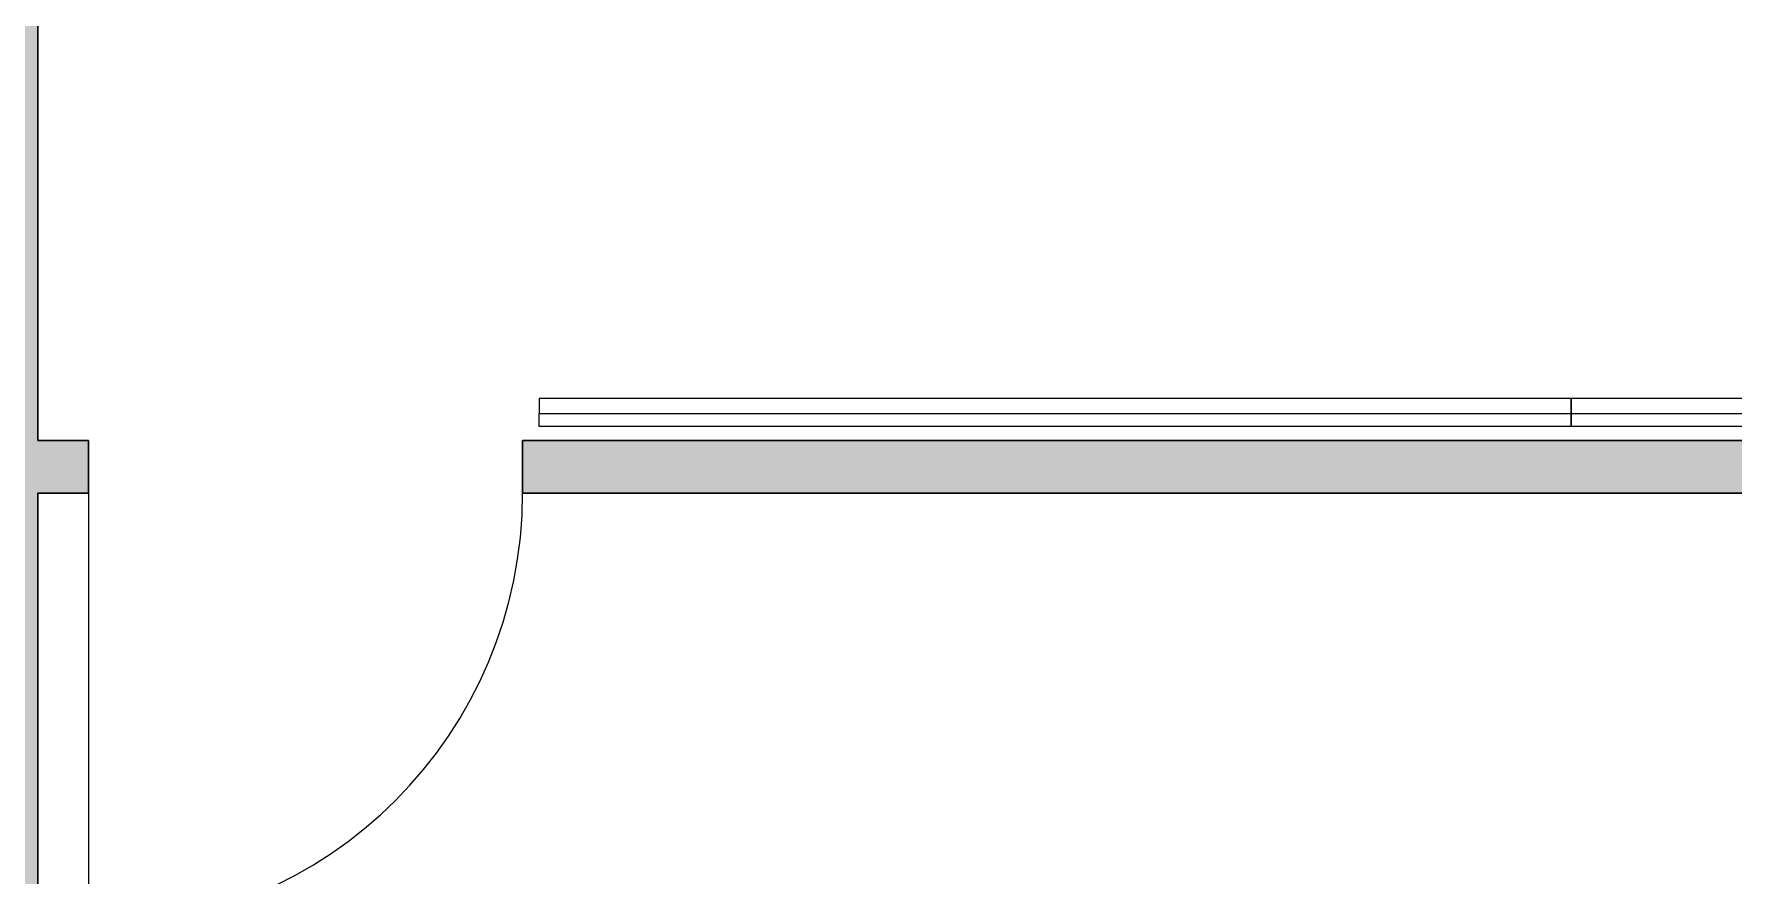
# Model space of a CAD drawing. Header units: millimetres. Extents: x 79795 to 317870, y -36033 to 97293.
# Drawn here: x 167772 to 171723, y 21745 to 23702 of the extents above; entities that cross this region are included whole.
import ezdxf

# ---------------------------------------------------------------- set-up
doc = ezdxf.new("R2010")
doc.units = ezdxf.units.MM
doc.header["$MEASUREMENT"] = 0
for name, color, linetype, lineweight in [('CSM-STL-XX-ZZ-M3-A-XXXX-00001_detached _19_04_21__rvt-1-Level 4$0$A-DOOR', 4, 'CONTINUOUS', 9), ('CSM-STL-XX-ZZ-M3-A-XXXX-00001_detached _19_04_21__rvt-1-Level 4$0$A-WALL', 7, 'CONTINUOUS', 9), ('CSM-STL-XX-ZZ-M3-A-XXXX-00001_detached _19_04_21__rvt-1-Level 4$0$A-WALL-PATT', 7, 'CONTINUOUS', 9), ('CSM-STL-XX-ZZ-M3-A-XXXX-00001_detached _19_04_21__rvt-1-Level 4$0$I-FURN', 8, 'CONTINUOUS', 9), ('CSM-STL-XX-ZZ-M3-A-XXXX-00001_detached _19_04_21__rvt-1-Level 4$0$I-WALL', 7, 'CONTINUOUS', 9)]:
    doc.layers.add(name, color=color, linetype=linetype, lineweight=lineweight)

msp = doc.modelspace()

# ---------------------------------------------------------------- hatches: boundary and pattern name
at = {"layer": 'CSM-STL-XX-ZZ-M3-A-XXXX-00001_detached _19_04_21__rvt-1-Level 4$0$A-WALL-PATT'}
msp.add_hatch(color=256, dxfattribs=at).paths.add_polyline_path([(167780.8, 15707.3), (167780.8, 26805.3), (167678.8, 26805.3), (167678.8, 15707.3)], flags=0)
h = msp.add_hatch(color=256, dxfattribs=at)
h.paths.add_polyline_path([(173754.1, 22635.3), (173754.1, 22757.3), (168908.3, 22757.3), (168908.3, 22635.3), (173536.6, 22635.3)], flags=0)
h.paths.add_polyline_path([(167898.3, 22635.3), (167898.3, 22757.3), (167780.8, 22757.3), (167780.8, 22635.3)], flags=0)

# ---------------------------------------------------------------- linework, layer by layer
at = {"layer": 'CSM-STL-XX-ZZ-M3-A-XXXX-00001_detached _19_04_21__rvt-1-Level 4$0$A-DOOR'}
msp.add_line((167898.3, 22635.3), (167898.3, 21625.3), dxfattribs=at)
msp.add_arc((167898.3, 22635.3), 1010, 270, 0, dxfattribs=at)
at = {"layer": 'CSM-STL-XX-ZZ-M3-A-XXXX-00001_detached _19_04_21__rvt-1-Level 4$0$A-WALL', "lineweight": 30}
for p, q in [((167898.3, 22757.3), (167780.8, 22757.3)), ((167898.3, 22635.3), (167898.3, 22757.3)), ((173754.1, 22757.3), (168908.3, 22757.3)), ((168908.3, 22757.3), (168908.3, 22635.3)), ((167780.8, 22635.3), (167898.3, 22635.3)), ((168908.3, 22635.3), (173754.1, 22635.3))]:
    msp.add_line(p, q, dxfattribs=at)
at = {"layer": 'CSM-STL-XX-ZZ-M3-A-XXXX-00001_detached _19_04_21__rvt-1-Level 4$0$I-FURN'}
for p, q in [((171347.1, 22855.3), (168947.1, 22855.3)), ((168947.1, 22855.3), (168947.1, 22820.3)), ((173747.1, 22855.3), (171347.1, 22855.3)), ((171347.1, 22855.3), (171347.1, 22820.3)), ((171347.1, 22820.3), (171347.1, 22855.3)), ((168947.1, 22820.3), (171347.1, 22820.3)), ((168947.1, 22790.3), (168947.1, 22820.3)), ((168947.1, 22820.3), (171347.1, 22820.3)), ((171347.1, 22820.3), (173747.1, 22820.3)), ((171347.1, 22790.3), (171347.1, 22820.3)), ((171347.1, 22820.3), (173747.1, 22820.3)), ((171347.1, 22820.3), (171347.1, 22790.3)), ((171347.1, 22790.3), (168947.1, 22790.3)), ((173747.1, 22790.3), (171347.1, 22790.3))]:
    msp.add_line(p, q, dxfattribs=at)
at = {"layer": 'CSM-STL-XX-ZZ-M3-A-XXXX-00001_detached _19_04_21__rvt-1-Level 4$0$I-WALL', "lineweight": 30}
for p, q in [((167780.8, 22757.3), (167780.8, 26322.2)), ((167780.8, 19529.3), (167780.8, 22635.3))]:
    msp.add_line(p, q, dxfattribs=at)

doc.saveas('drawing.dxf')
